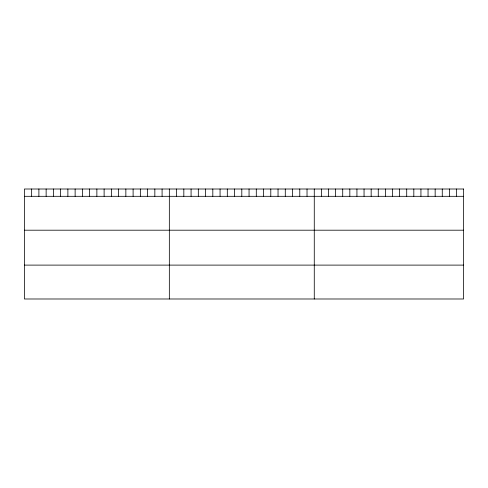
<?xml version="1.0" encoding="UTF-8"?>
<svg xmlns="http://www.w3.org/2000/svg" width="488" height="488" viewBox="0 0 488 488"><rect width="100%" height="100%" fill="white"/><g stroke="black" fill="none" stroke-linecap="round" stroke-linejoin="round"><path stroke-width="0.73" d="M24.4 196.31L463.6 196.31M24.4 230.196L463.6 230.196M24.4 265.106L463.6 265.106M456.487 189.008L456.487 196.31M449.381 189.008L449.381 196.31M442.268 189.008L442.268 196.31M435.156 189.008L435.156 196.31M428.043 189.008L428.043 196.31M420.937 189.008L420.937 196.31M413.824 189.008L413.824 196.31M406.711 189.008L406.711 196.31M399.605 189.008L399.605 196.31M392.492 189.008L392.492 196.31M385.38 189.008L385.38 196.31M378.267 189.008L378.267 196.31M371.161 189.008L371.161 196.31M364.048 189.008L364.048 196.31M356.935 189.008L356.935 196.31M349.829 189.008L349.829 196.31M342.716 189.008L342.716 196.31M335.604 189.008L335.604 196.31M328.491 189.008L328.491 196.31M321.385 189.008L321.385 196.31M314.272 189.008L314.272 298.991M307.025 189.008L307.025 196.31M299.778 189.008L299.778 196.31M292.532 189.008L292.532 196.31M285.285 189.008L285.285 196.31M278.038 189.008L278.038 196.31M270.791 189.008L270.791 196.31M263.544 189.008L263.544 196.31M256.298 189.008L256.298 196.31M249.051 189.008L249.051 196.31M241.804 189.008L241.804 196.31M234.557 189.008L234.557 196.31M227.31 189.008L227.31 196.31M220.064 189.008L220.064 196.31M212.817 189.008L212.817 196.31M205.57 189.008L205.57 196.31M198.323 189.008L198.323 196.31M191.076 189.008L191.076 196.31M183.83 189.008L183.83 196.31M176.583 189.008L176.583 196.31M169.336 189.008L169.336 298.991M162.089 189.008L162.089 196.31M154.842 189.008L154.842 196.31M147.596 189.008L147.596 196.31M140.349 189.008L140.349 196.31M133.102 189.008L133.102 196.31M125.855 189.008L125.855 196.31M118.608 189.008L118.608 196.31M111.362 189.008L111.362 196.31M104.115 189.008L104.115 196.31M96.868 189.008L96.868 196.31M89.621 189.008L89.621 196.31M82.374 189.008L82.374 196.31M75.128 189.008L75.128 196.31M67.881 189.008L67.881 196.31M60.634 189.008L60.634 196.31M53.387 189.008L53.387 196.31M46.14 189.008L46.14 196.31M38.894 189.008L38.894 196.31M31.647 189.008L31.647 196.31M463.6 189.008L24.4 189.008L24.4 298.991L463.6 298.991L463.6 189.008"/></g></svg>
